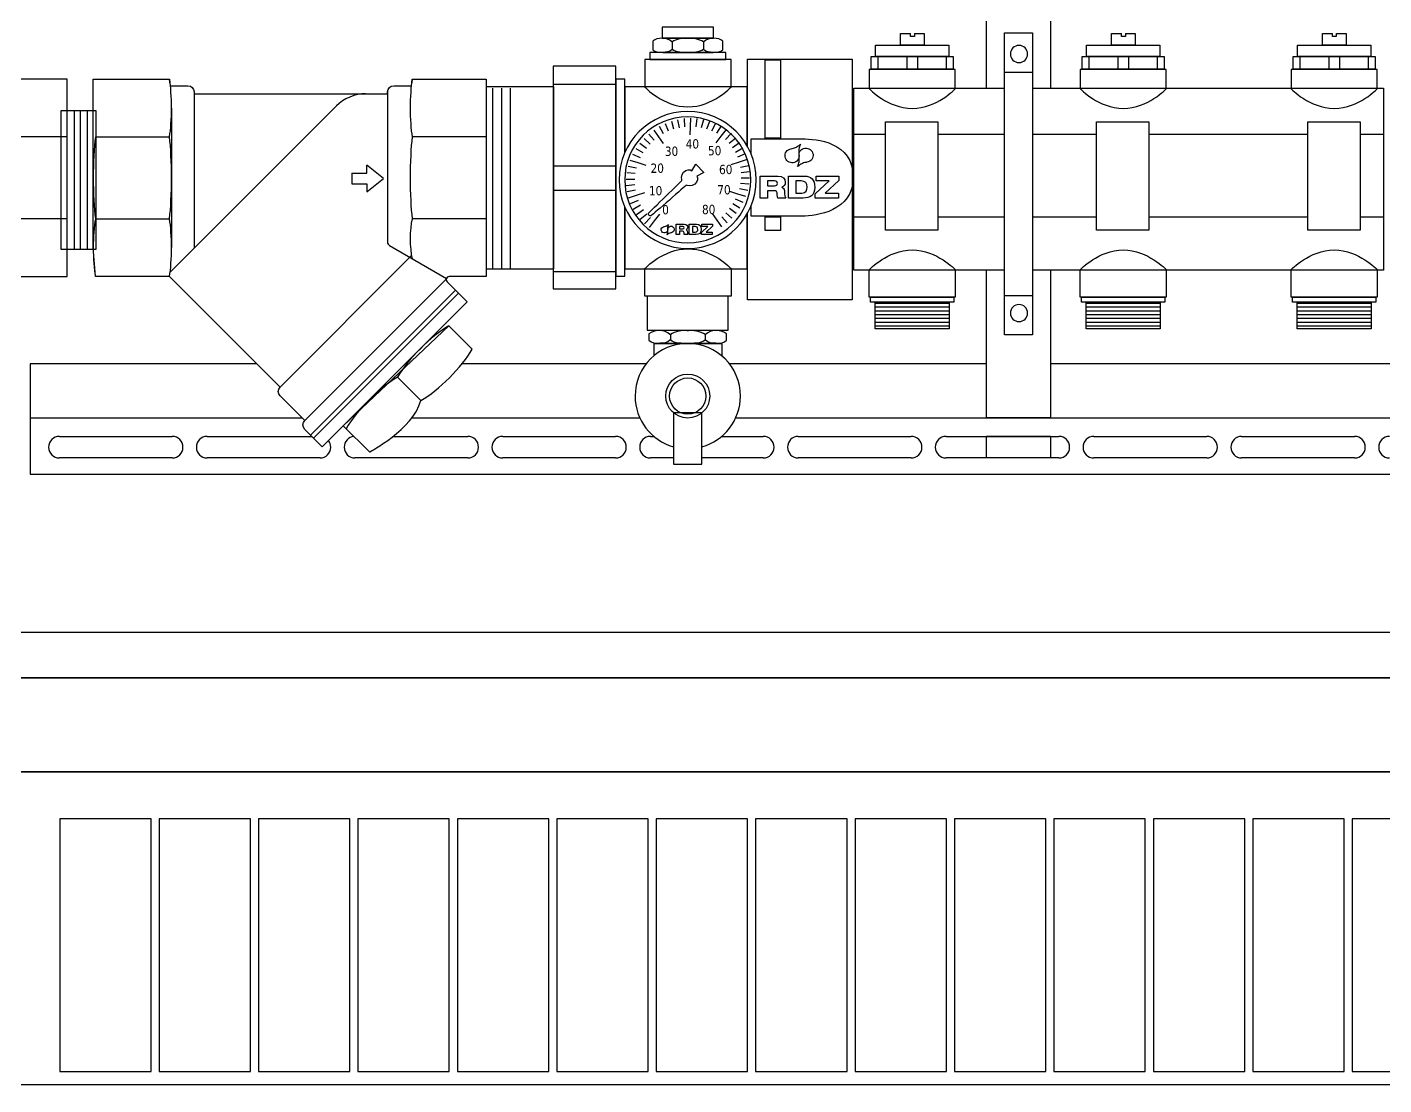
# Model space of a CAD drawing. Header units: millimetres. Extents: x 24747 to 137666, y -34589 to 43444.
# Drawn here: x 126394 to 127029, y 5620 to 6114 of the extents above; entities that cross this region are included whole.
import ezdxf

# ---------------------------------------------------------------- set-up
doc = ezdxf.new("R2010")
doc.units = ezdxf.units.MM
doc.header["$LTSCALE"] = 10
doc.layers.add('Pannelli', color=7, linetype='Continuous')
doc.styles.get("Standard").update_dxf_attribs({"font": 'verdana.ttf'})

# ---------------------------------------------------------------- blocks, each defined once
blk = doc.blocks.new('A$C06433606')
for p, q in [((3.255, -7.516), (3.255, 4.201)), ((4.902, 4.201), (4.902, -7.516)), ((-3.757, -5.955), (-5.07, -5.955)), ((-5.07, -5.955), (-5.07, -6.235)), ((-5.07, -6.235), (-3.757, -6.235)), ((-3.757, -6.235), (-3.757, -5.955)), ((1.049, -6.412), (1.049, -6.119)), ((1.049, -6.119), (1.308, -6.119)), ((1.308, -6.189), (1.308, -6.119)), ((1.405, -6.189), (1.308, -6.189)), ((1.405, -6.119), (1.405, -6.189)), ((1.406, -6.119), (1.658, -6.119)), ((1.658, -6.119), (1.658, -6.412)), ((3.719, -13.858), (3.719, -6.101)), ((3.719, -6.101), (4.438, -6.101)), ((4.438, -6.101), (4.438, -13.858)), ((6.47, -6.412), (6.47, -6.119)), ((6.47, -6.119), (6.727, -6.119)), ((6.729, -6.189), (6.729, -6.119)), ((6.825, -6.189), (6.729, -6.189)), ((6.825, -6.119), (7.077, -6.119)), ((6.825, -6.119), (6.825, -6.189)), ((7.077, -6.119), (7.077, -6.412)), ((11.89, -6.412), (11.89, -6.119)), ((11.89, -6.119), (12.147, -6.119)), ((12.147, -6.189), (12.147, -6.119)), ((12.243, -6.189), (12.147, -6.189)), ((12.243, -6.119), (12.243, -6.189)), ((12.244, -6.119), (12.497, -6.119)), ((12.497, -6.119), (12.497, -6.412)), ((-3.434, -6.607), (-5.389, -6.607)), ((-5.389, -6.607), (-5.389, -6.781)), ((-4.813, -6.334), (-4.813, -6.526)), ((-4.015, -6.334), (-4.015, -6.529)), ((-3.434, -6.781), (-3.434, -6.607)), ((0.409, -6.415), (2.289, -6.415)), ((0.409, -6.708), (0.409, -6.415)), ((1.658, -6.412), (1.049, -6.412)), ((2.289, -6.415), (2.289, -6.708)), ((5.828, -6.415), (7.711, -6.415)), ((5.828, -6.708), (5.828, -6.415)), ((7.077, -6.412), (6.47, -6.412)), ((7.711, -6.415), (7.711, -6.708)), ((11.246, -6.415), (13.128, -6.415)), ((11.246, -6.708), (11.246, -6.415)), ((12.497, -6.412), (11.89, -6.412)), ((13.128, -6.415), (13.128, -6.708)), ((-6.264, -6.952), (-7.869, -6.952)), ((-7.869, -6.952), (-7.869, -12.673)), ((-6.264, -12.673), (-6.264, -6.952)), ((-5.389, -6.781), (-3.434, -6.781)), ((-2.878, -6.771), (-0.194, -6.771)), ((-2.878, -9.022), (-2.878, -6.771)), ((-2.431, -6.789), (-2.038, -6.789)), ((-2.431, -8.808), (-2.431, -6.789)), ((-2.038, -6.789), (-2.038, -8.808)), ((-0.194, -6.771), (-0.194, -12.955)), ((0.297, -6.708), (2.4, -6.708)), ((0.297, -7.035), (0.297, -6.708)), ((2.289, -6.708), (0.409, -6.708)), ((0.475, -7.014), (0.475, -6.719)), ((1.222, -7.014), (1.222, -6.719)), ((1.493, -7.014), (1.493, -6.719)), ((2.229, -7.014), (2.229, -6.719)), ((2.4, -6.708), (2.4, -7.035)), ((5.717, -6.708), (7.82, -6.708)), ((5.717, -7.035), (5.717, -6.708)), ((7.711, -6.708), (5.828, -6.708)), ((5.895, -7.014), (5.895, -6.719)), ((6.643, -7.014), (6.643, -6.719)), ((6.913, -7.014), (6.913, -6.719)), ((7.649, -7.014), (7.649, -6.719)), ((7.82, -6.708), (7.82, -7.035)), ((11.136, -6.708), (13.239, -6.708)), ((11.136, -7.035), (11.136, -6.708)), ((13.128, -6.708), (11.246, -6.708)), ((11.314, -7.014), (11.314, -6.719)), ((12.062, -7.014), (12.062, -6.719)), ((12.331, -7.014), (12.331, -6.719)), ((13.067, -7.014), (13.067, -6.719)), ((13.239, -6.708), (13.239, -7.035)), ((-6.036, -7.289), (-6.26, -7.289)), ((-6.26, -7.289), (-6.26, -12.351)), ((-6.036, -9.187), (-6.036, -7.289)), ((2.4, -7.035), (0.297, -7.035)), ((3.719, -7.108), (4.438, -7.108)), ((7.82, -7.035), (5.717, -7.035)), ((13.239, -7.035), (11.136, -7.035)), ((-17.095, -7.616), (-17.095, -11.634)), ((-12.127, -7.616), (-12.127, -11.473)), ((-7.857, -7.485), (-9.59, -7.485)), ((-9.428, -7.518), (-9.428, -12.148)), ((-9.203, -7.518), (-9.203, -12.148)), ((-8.98, -7.518), (-8.98, -12.148)), ((-6.271, -7.43), (-7.879, -7.43)), ((-7.857, -12.161), (-7.857, -7.485)), ((-2.891, -7.485), (-6.028, -7.485)), ((-6.028, -7.485), (-6.028, -9.166)), ((-2.891, -8.999), (-2.891, -7.485)), ((-0.153, -7.516), (3.719, -7.516)), ((-0.153, -12.192), (-0.153, -7.516)), ((4.438, -7.516), (13.456, -7.516)), ((13.456, -7.516), (13.456, -12.192)), ((-17.716, -12.255), (-13.438, -7.977)), ((-19.612, -8.105), (-20.518, -8.105)), ((-20.518, -8.105), (-20.518, -11.66)), ((-20.178, -8.105), (-20.178, -11.66)), ((-20.025, -8.105), (-20.025, -11.66)), ((-19.839, -8.105), (-19.839, -11.66)), ((-19.612, -11.66), (-19.612, -8.105)), ((-17.677, -8.031), (-17.677, -11.617)), ((-4.631, -8.537), (-4.667, -8.33)), ((-4.49, -8.514), (-4.501, -8.302)), ((-4.346, -8.504), (-4.336, -8.292)), ((-4.202, -8.511), (-4.171, -8.3)), ((-4.062, -8.53), (-4.007, -8.323)), ((-5.278, -8.857), (-5.414, -8.701)), ((-5.162, -8.768), (-5.281, -8.598)), ((-5.038, -8.69), (-5.138, -8.508)), ((-4.908, -8.626), (-4.987, -8.433)), ((-4.771, -8.574), (-4.829, -8.374)), ((-4.357, -8.715), (-4.346, -8.504)), ((-3.925, -8.565), (-3.848, -8.364)), ((-3.795, -8.614), (-3.698, -8.42)), ((-3.67, -8.676), (-3.553, -8.491)), ((-3.554, -8.752), (-3.417, -8.578)), ((-3.447, -8.838), (-3.295, -8.679)), ((0.662, -8.708), (-0.179, -8.708)), ((0.659, -8.383), (2.008, -8.383)), ((0.659, -11.169), (0.659, -8.383)), ((2.008, -8.383), (2.008, -11.169)), ((3.719, -8.708), (2.023, -8.708)), ((6.067, -8.708), (4.438, -8.708)), ((6.079, -8.383), (7.428, -8.383)), ((6.079, -11.169), (6.079, -8.383)), ((11.502, -8.708), (7.415, -8.708)), ((7.428, -8.383), (7.428, -11.169)), ((11.509, -8.383), (12.858, -8.383)), ((11.509, -11.169), (11.509, -8.383)), ((13.46, -8.708), (12.85, -8.708)), ((12.858, -8.383), (12.858, -11.169)), ((-20.355, -8.773), (-22.258, -8.773)), ((-19.633, -8.773), (-17.729, -8.773)), ((-9.59, -8.773), (-11.494, -8.773)), ((-5.479, -9.067), (-5.649, -8.943)), ((-5.383, -8.958), (-5.537, -8.817)), ((-5.043, -8.938), (-5.162, -8.768)), ((-3.69, -8.925), (-3.554, -8.752)), ((-3.351, -8.936), (-3.182, -8.792)), ((-3.266, -9.043), (-3.085, -8.917)), ((-3.193, -9.16), (-3.001, -9.052)), ((-2.038, -8.808), (-2.431, -8.808)), ((-5.691, -9.44), (-5.894, -9.378)), ((-5.633, -9.31), (-5.827, -9.226)), ((-5.563, -9.184), (-5.745, -9.08)), ((-3.134, -9.284), (-2.932, -9.195)), ((-3.089, -9.414), (-2.879, -9.346)), ((-13.043, -9.707), (-13.043, -9.98)), ((-13.043, -9.707), (-12.657, -9.707)), ((-12.657, -9.707), (-12.657, -9.502)), ((-12.227, -9.844), (-12.657, -9.502)), ((-6.271, -9.52), (-7.879, -9.52)), ((-5.763, -9.715), (-5.978, -9.695)), ((-5.734, -9.577), (-5.944, -9.534)), ((-5.488, -9.504), (-5.691, -9.44)), ((-3.299, -9.481), (-3.089, -9.414)), ((-3.058, -9.549), (-2.844, -9.503)), ((-3.043, -9.687), (-2.826, -9.661)), ((-13.043, -9.98), (-12.657, -9.98)), ((-12.657, -10.186), (-12.227, -9.844)), ((-12.657, -9.98), (-12.657, -10.186)), ((-5.994, -9.857), (-5.776, -9.854)), ((-5.994, -10.018), (-5.776, -9.993)), ((-2.876, -10.146), (-3.086, -10.103)), ((-2.843, -9.986), (-3.057, -9.965)), ((-3.042, -9.826), (-2.826, -9.823)), ((-1.145, -10.234), (-0.788, -9.904)), ((-1.12, -9.904), (-1.12, -9.778)), ((-1.12, -9.778), (-0.535, -9.778)), ((-0.788, -9.904), (-1.12, -9.904)), ((-0.535, -9.889), (-0.889, -10.216)), ((-0.535, -9.778), (-0.535, -9.889)), ((-6.271, -10.147), (-7.879, -10.147)), ((-5.974, -10.178), (-5.76, -10.132)), ((-5.939, -10.333), (-5.729, -10.266)), ((-5.887, -10.484), (-5.685, -10.396)), ((-5.729, -10.266), (-5.519, -10.198)), ((-3.129, -10.239), (-3.334, -10.175)), ((-2.994, -10.454), (-3.188, -10.37)), ((-2.927, -10.302), (-3.129, -10.239)), ((-1.145, -10.343), (-1.145, -10.234)), ((-0.541, -10.343), (-1.145, -10.343)), ((-0.889, -10.216), (-0.541, -10.216)), ((-0.541, -10.216), (-0.541, -10.343)), ((-6.036, -12.351), (-6.036, -10.565)), ((-6.028, -10.585), (-6.028, -12.161)), ((-5.819, -10.627), (-5.626, -10.519)), ((-5.735, -10.763), (-5.554, -10.636)), ((-5.638, -10.887), (-5.469, -10.744)), ((-5.266, -10.928), (-5.131, -10.756)), ((-3.659, -10.911), (-3.779, -10.741)), ((-3.284, -10.863), (-3.438, -10.722)), ((-3.173, -10.736), (-3.341, -10.613)), ((-3.075, -10.599), (-3.259, -10.495)), ((-2.891, -12.161), (-2.891, -10.753)), ((-2.878, -12.955), (-2.878, -10.73)), ((-20.355, -10.875), (-22.258, -10.875)), ((-19.633, -10.875), (-17.729, -10.875)), ((-9.59, -10.875), (-11.494, -10.875)), ((-5.527, -11.001), (-5.372, -10.841)), ((-5.402, -11.101), (-5.266, -10.928)), ((-4.064, -11.228), (-3.899, -11.075)), ((-4.053, -11.075), (-4.053, -11.017)), ((-4.053, -11.017), (-3.782, -11.017)), ((-3.899, -11.075), (-4.053, -11.075)), ((-3.782, -11.068), (-3.947, -11.22)), ((-3.782, -11.017), (-3.782, -11.068)), ((-3.54, -11.082), (-3.659, -10.911)), ((-3.406, -10.979), (-3.544, -10.823)), ((-2.431, -10.828), (-2.038, -10.828)), ((-2.431, -11.179), (-2.431, -10.828)), ((-2.038, -10.828), (-2.038, -11.179)), ((0.662, -10.833), (-0.179, -10.833)), ((3.719, -10.833), (2.023, -10.833)), ((6.067, -10.833), (4.438, -10.833)), ((11.502, -10.833), (7.415, -10.833)), ((13.46, -10.833), (12.85, -10.833)), ((-4.064, -11.279), (-4.064, -11.228)), ((-3.786, -11.279), (-4.064, -11.279)), ((-3.947, -11.22), (-3.786, -11.22)), ((-3.786, -11.22), (-3.786, -11.279)), ((-2.038, -11.179), (-2.431, -11.179)), ((2.008, -11.169), (0.659, -11.169)), ((7.428, -11.169), (6.079, -11.169)), ((12.858, -11.169), (11.509, -11.169)), ((-20.518, -11.66), (-19.612, -11.66)), ((-14.889, -15.202), (-11.508, -11.821)), ((-12.074, -11.565), (-10.614, -12.41)), ((-9.59, -12.161), (-7.857, -12.161)), ((-6.028, -12.161), (-2.891, -12.161)), ((3.719, -12.192), (-0.153, -12.192)), ((3.255, -15.989), (3.255, -12.192)), ((13.456, -12.192), (4.438, -12.192)), ((4.902, -12.192), (4.902, -15.989)), ((-14.254, -16.06), (-10.619, -12.426)), ((-6.271, -12.236), (-7.879, -12.236)), ((-6.26, -12.351), (-6.036, -12.351)), ((-14.105, -16.434), (-10.381, -12.713)), ((-14.029, -16.509), (-10.308, -12.786)), ((-7.869, -12.673), (-6.264, -12.673)), ((-3.377, -12.866), (-5.458, -12.866)), ((-5.458, -12.866), (-5.458, -13.735)), ((-3.377, -13.735), (-3.377, -12.866)), ((0.279, -12.891), (2.417, -12.891)), ((0.279, -13.018), (0.279, -12.891)), ((2.417, -12.891), (2.417, -13.018)), ((4.438, -12.852), (3.719, -12.852)), ((5.699, -12.891), (7.838, -12.891)), ((5.699, -13.018), (5.699, -12.891)), ((7.838, -12.891), (7.838, -13.018)), ((11.117, -12.891), (13.256, -12.891)), ((11.117, -13.018), (11.117, -12.891)), ((13.256, -12.891), (13.256, -13.018)), ((-0.194, -12.955), (-2.878, -12.955)), ((2.417, -13.018), (0.279, -13.018)), ((0.402, -13.018), (2.298, -13.018)), ((0.402, -13.705), (0.402, -13.018)), ((2.3, -13.051), (0.402, -13.051)), ((2.3, -13.148), (0.402, -13.148)), ((2.298, -13.018), (2.298, -13.705)), ((7.838, -13.018), (5.699, -13.018)), ((5.821, -13.018), (7.719, -13.018)), ((5.821, -13.705), (5.821, -13.018)), ((7.722, -13.051), (5.823, -13.051)), ((7.722, -13.148), (5.823, -13.148)), ((7.719, -13.018), (7.719, -13.705)), ((13.256, -13.018), (11.117, -13.018)), ((11.24, -13.018), (13.137, -13.018)), ((11.24, -13.705), (11.24, -13.018)), ((13.14, -13.051), (11.242, -13.051)), ((13.14, -13.148), (11.242, -13.148)), ((13.137, -13.018), (13.137, -13.705)), ((2.3, -13.245), (0.402, -13.245)), ((2.3, -13.343), (0.402, -13.343)), ((2.3, -13.439), (0.402, -13.439)), ((2.3, -13.537), (0.402, -13.537)), ((7.722, -13.245), (5.823, -13.245)), ((7.722, -13.343), (5.823, -13.343)), ((7.722, -13.439), (5.823, -13.439)), ((7.722, -13.537), (5.823, -13.537)), ((13.14, -13.245), (11.242, -13.245)), ((13.14, -13.343), (11.242, -13.343)), ((13.14, -13.439), (11.242, -13.439)), ((13.14, -13.537), (11.242, -13.537)), ((-5.458, -13.735), (-3.377, -13.735)), ((-4.859, -13.853), (-4.859, -13.99)), ((-3.972, -13.853), (-3.972, -13.993)), ((2.3, -13.634), (0.402, -13.634)), ((2.298, -13.705), (0.402, -13.705)), ((4.438, -13.858), (3.719, -13.858)), ((7.719, -13.705), (5.821, -13.705)), ((7.722, -13.634), (5.823, -13.634)), ((13.137, -13.705), (11.24, -13.705)), ((13.14, -13.634), (11.242, -13.634)), ((-3.534, -14.085), (-5.288, -14.085)), ((-5.288, -14.085), (-5.288, -14.395)), ((-3.534, -14.404), (-3.534, -14.085)), ((-15.485, -14.605), (-21.304, -14.605)), ((-21.304, -14.605), (-21.304, -17.435)), ((-5.489, -14.605), (-10.216, -14.605)), ((3.255, -14.605), (-3.343, -14.605)), ((18.957, -14.605), (4.902, -14.605)), ((-11.869, -14.947), (-11.272, -15.545)), ((-21.304, -15.989), (-14.325, -15.989)), ((-13.061, -15.989), (-13.049, -15.989)), ((-11.503, -15.989), (-5.648, -15.989)), ((-4.051, -15.856), (-4.786, -15.856)), ((-4.786, -15.856), (-4.786, -17.177)), ((-4.051, -17.177), (-4.051, -15.856)), ((-3.184, -15.989), (28.628, -15.989)), ((4.902, -15.989), (3.255, -15.989)), ((-20.557, -16.466), (-17.659, -16.466)), ((-16.761, -16.466), (-14.073, -16.466)), ((-11.985, -16.466), (-10.066, -16.466)), ((-9.169, -16.466), (-6.271, -16.466)), ((-5.374, -16.466), (-5.285, -16.466)), ((-3.547, -16.466), (-2.475, -16.466)), ((-1.578, -16.466), (1.322, -16.466)), ((2.219, -16.466), (5.118, -16.466)), ((3.255, -17.015), (3.255, -16.462)), ((3.255, -16.462), (4.902, -16.462)), ((4.902, -16.462), (4.902, -17.015)), ((6.015, -16.466), (8.914, -16.466)), ((9.811, -16.466), (12.71, -16.466)), ((-17.659, -17.018), (-20.557, -17.018)), ((-13.862, -17.018), (-16.761, -17.018)), ((-10.066, -17.018), (-12.965, -17.018)), ((-6.271, -17.018), (-9.169, -17.018)), ((-4.786, -17.018), (-5.374, -17.018)), ((-2.475, -17.018), (-4.051, -17.018)), ((1.322, -17.018), (-1.578, -17.018)), ((5.118, -17.018), (2.219, -17.018)), ((4.902, -17.015), (3.255, -17.015)), ((8.914, -17.018), (6.015, -17.018)), ((12.71, -17.018), (9.811, -17.018)), ((-4.786, -17.177), (-4.051, -17.177)), ((-21.304, -17.435), (28.628, -17.435)), ((-22.891, -21.494), (30.553, -21.494)), ((-24.755, -22.667), (32.416, -22.667)), ((-24.755, -22.667), (32.416, -22.667)), ((31.72, -22.667), (-24.057, -22.667)), ((34.832, -25.082), (-27.17, -25.082)), ((-25.1, -25.082), (32.762, -25.082)), ((-18.201, -26.291), (-20.549, -26.291)), ((-20.549, -26.291), (-20.549, -32.779)), ((-18.201, -32.779), (-18.201, -26.291)), ((-15.649, -26.291), (-17.996, -26.291)), ((-17.996, -26.291), (-17.996, -32.779)), ((-15.649, -32.779), (-15.649, -26.291)), ((-13.094, -26.291), (-15.442, -26.291)), ((-15.442, -26.291), (-15.442, -32.779)), ((-13.094, -32.779), (-13.094, -26.291)), ((-10.541, -26.291), (-12.888, -26.291)), ((-12.888, -26.291), (-12.888, -32.779)), ((-10.541, -32.779), (-10.541, -26.291)), ((-7.987, -26.291), (-10.334, -26.291)), ((-10.334, -26.291), (-10.334, -32.779)), ((-7.987, -32.779), (-7.987, -26.291)), ((-5.434, -26.291), (-7.781, -26.291)), ((-7.781, -26.291), (-7.781, -32.779)), ((-5.434, -32.779), (-5.434, -26.291)), ((-2.879, -26.291), (-5.227, -26.291)), ((-5.227, -26.291), (-5.227, -32.779)), ((-2.879, -32.779), (-2.879, -26.291)), ((-0.324, -26.291), (-2.672, -26.291)), ((-2.672, -26.291), (-2.672, -32.779)), ((-0.324, -32.779), (-0.324, -26.291)), ((2.229, -26.291), (-0.118, -26.291)), ((-0.118, -26.291), (-0.118, -32.779)), ((2.229, -32.779), (2.229, -26.291)), ((4.783, -26.291), (2.436, -26.291)), ((2.436, -26.291), (2.436, -32.779)), ((4.783, -32.779), (4.783, -26.291)), ((7.336, -26.291), (4.989, -26.291)), ((4.989, -26.291), (4.989, -32.779)), ((7.336, -32.779), (7.336, -26.291)), ((9.89, -26.291), (7.543, -26.291)), ((7.543, -26.291), (7.543, -32.779)), ((9.89, -32.779), (9.89, -26.291)), ((12.444, -26.291), (10.097, -26.291)), ((10.097, -26.291), (10.097, -32.779)), ((12.444, -32.779), (12.444, -26.291)), ((14.998, -26.291), (12.651, -26.291)), ((12.651, -26.291), (12.651, -32.779)), ((-20.549, -32.779), (-18.201, -32.779)), ((-17.996, -32.779), (-15.649, -32.779)), ((-15.442, -32.779), (-13.094, -32.779)), ((-12.888, -32.779), (-10.541, -32.779)), ((-10.334, -32.779), (-7.987, -32.779)), ((-7.781, -32.779), (-5.434, -32.779)), ((-5.227, -32.779), (-2.879, -32.779)), ((-2.672, -32.779), (-0.324, -32.779)), ((-0.118, -32.779), (2.229, -32.779)), ((2.436, -32.779), (4.783, -32.779)), ((4.989, -32.779), (7.336, -32.779)), ((7.543, -32.779), (9.89, -32.779)), ((10.097, -32.779), (12.444, -32.779)), ((12.651, -32.779), (14.998, -32.779)), ((32.762, -33.123), (-25.1, -33.123))]:
    blk.add_line(p, q)
for points in [[(-5.06, -6.237), (-5.18, -6.237), (-5.252, -6.263), (-5.309, -6.316)], [(-3.767, -6.237), (-3.767, -6.237), (-5.06, -6.237), (-5.06, -6.237)], [(-4.825, -6.327), (-4.895, -6.273), (-4.965, -6.237), (-5.06, -6.237)], [(-4.401, -6.232), (-4.536, -6.232), (-4.714, -6.255), (-4.815, -6.331)], [(-4.015, -6.331), (-4.114, -6.255), (-4.292, -6.232), (-4.427, -6.232)], [(-4.427, -6.232), (-4.427, -6.232), (-4.401, -6.232), (-4.401, -6.232)], [(-3.767, -6.237), (-3.861, -6.237), (-3.933, -6.273), (-4.004, -6.327)], [(-3.519, -6.316), (-3.577, -6.263), (-3.648, -6.237), (-3.767, -6.237)], [(-5.309, -6.316), (-5.309, -6.316), (-5.309, -6.533), (-5.309, -6.533)], [(-5.309, -6.533), (-5.252, -6.586), (-5.18, -6.601), (-5.06, -6.601)], [(-4.825, -6.533), (-4.895, -6.588), (-4.965, -6.601), (-5.06, -6.601)], [(-5.06, -6.601), (-5.06, -6.601), (-3.767, -6.601), (-3.767, -6.601)], [(-4.815, -6.331), (-4.815, -6.331), (-4.825, -6.327), (-4.825, -6.327)], [(-4.815, -6.529), (-4.815, -6.529), (-4.825, -6.533), (-4.825, -6.533)], [(-4.401, -6.606), (-4.536, -6.606), (-4.714, -6.606), (-4.815, -6.529)], [(-4.015, -6.529), (-4.114, -6.606), (-4.292, -6.606), (-4.427, -6.606)], [(-4.427, -6.606), (-4.427, -6.606), (-4.401, -6.606), (-4.401, -6.606)], [(-4.004, -6.327), (-4.004, -6.327), (-4.015, -6.331), (-4.015, -6.331)], [(-4.004, -6.533), (-4.004, -6.533), (-4.015, -6.529), (-4.015, -6.529)], [(-3.767, -6.601), (-3.861, -6.601), (-3.933, -6.588), (-4.004, -6.533)], [(-3.767, -6.601), (-3.648, -6.601), (-3.577, -6.586), (-3.519, -6.533)], [(-3.519, -6.533), (-3.519, -6.533), (-3.519, -6.316), (-3.519, -6.316)], [(-3.305, -6.784), (-3.305, -6.784), (-5.515, -6.784), (-5.515, -6.784)], [(-5.515, -6.784), (-5.515, -6.784), (-5.515, -7.493), (-5.515, -7.493)], [(-3.305, -7.493), (-3.305, -7.493), (-3.305, -6.784), (-3.305, -6.784)], [(-20.355, -7.287), (-20.355, -7.287), (-22.258, -7.287), (-22.258, -7.287)], [(-20.355, -12.361), (-20.355, -12.361), (-20.355, -7.287), (-20.355, -7.287)], [(-19.685, -11.617), (-19.685, -11.617), (-19.685, -7.287), (-19.685, -7.287)], [(-19.685, -7.287), (-19.685, -7.287), (-19.633, -7.287), (-19.633, -7.287)], [(-19.633, -7.287), (-19.633, -7.287), (-17.729, -7.287), (-17.729, -7.287)], [(-17.729, -7.287), (-17.729, -7.287), (-17.708, -7.456), (-17.708, -7.456)], [(-17.729, -8.773), (-17.66, -8.386), (-17.66, -7.674), (-17.729, -7.287)], [(-11.494, -7.287), (-11.563, -7.674), (-11.563, -8.386), (-11.494, -8.773)], [(-11.515, -7.456), (-11.515, -7.456), (-11.494, -7.287), (-11.494, -7.287)], [(-11.494, -7.287), (-11.494, -7.287), (-9.59, -7.287), (-9.59, -7.287)], [(-9.59, -7.287), (-9.59, -7.287), (-9.59, -12.361), (-9.59, -12.361)], [(2.456, -7.037), (2.456, -7.037), (0.244, -7.037), (0.244, -7.037)], [(0.244, -7.037), (0.244, -7.037), (0.244, -7.533), (0.244, -7.533)], [(2.456, -7.533), (2.456, -7.533), (2.456, -7.037), (2.456, -7.037)], [(7.875, -7.037), (7.875, -7.037), (5.664, -7.037), (5.664, -7.037)], [(5.664, -7.037), (5.664, -7.037), (5.664, -7.533), (5.664, -7.533)], [(7.875, -7.533), (7.875, -7.533), (7.875, -7.037), (7.875, -7.037)], [(13.294, -7.037), (13.294, -7.037), (11.082, -7.037), (11.082, -7.037)], [(11.082, -7.037), (11.082, -7.037), (11.082, -7.533), (11.082, -7.533)], [(13.294, -7.533), (13.294, -7.533), (13.294, -7.037), (13.294, -7.037)], [(-17.708, -7.456), (-17.708, -7.456), (-17.255, -7.456), (-17.255, -7.456)], [(-17.255, -7.456), (-17.167, -7.456), (-17.095, -7.528), (-17.095, -7.616)], [(-17.095, -7.616), (-17.095, -7.616), (-17.095, -7.668), (-17.095, -7.668)], [(-12.691, -7.668), (-12.935, -7.653), (-13.276, -7.794), (-13.438, -7.977)], [(-12.127, -7.616), (-12.127, -7.528), (-12.056, -7.456), (-11.969, -7.456)], [(-12.127, -7.668), (-12.127, -7.668), (-12.127, -7.616), (-12.127, -7.616)], [(-11.969, -7.456), (-11.969, -7.456), (-11.515, -7.456), (-11.515, -7.456)], [(-17.095, -7.668), (-17.095, -7.668), (-12.127, -7.668), (-12.127, -7.668)], [(-19.633, -8.773), (-19.704, -9.315), (-19.704, -10.333), (-19.633, -10.875)], [(-17.729, -10.875), (-17.66, -10.333), (-17.66, -9.315), (-17.729, -8.773)], [(-11.494, -8.773), (-11.563, -9.315), (-11.563, -10.333), (-11.494, -10.875)], [(-2.789, -9.208), (-2.789, -8.981), (-2.789, -8.822), (-2.789, -8.822)], [(-1.736, -9.073), (-1.691, -9.063), (-1.654, -9.051), (-1.625, -9.035)], [(-1.625, -9.035), (-1.595, -9.02), (-1.56, -8.996), (-1.522, -8.962)], [(-1.522, -8.962), (-1.542, -9.01), (-1.553, -9.049), (-1.56, -9.083)], [(-1.406, -9.063), (-1.357, -9.057), (-1.312, -9.067), (-1.272, -9.096)], [(-1.914, -9.284), (-1.923, -9.234), (-1.912, -9.189), (-1.883, -9.15)], [(-1.843, -9.402), (-1.883, -9.373), (-1.908, -9.333), (-1.914, -9.284)], [(-1.883, -9.15), (-1.857, -9.113), (-1.815, -9.089), (-1.756, -9.077)], [(-1.708, -9.435), (-1.757, -9.443), (-1.803, -9.431), (-1.843, -9.402)], [(-1.756, -9.077), (-1.756, -9.077), (-1.736, -9.073), (-1.736, -9.073)], [(-1.59, -9.364), (-1.62, -9.404), (-1.658, -9.428), (-1.708, -9.435)], [(-1.559, -9.221), (-1.553, -9.281), (-1.564, -9.329), (-1.59, -9.364)], [(-1.56, -9.083), (-1.565, -9.116), (-1.565, -9.154), (-1.561, -9.201)], [(-1.557, -9.277), (-1.561, -9.218), (-1.552, -9.17), (-1.525, -9.134)], [(-1.561, -9.201), (-1.561, -9.201), (-1.559, -9.221), (-1.559, -9.221)], [(-1.553, -9.297), (-1.553, -9.297), (-1.557, -9.277), (-1.557, -9.277)], [(-1.555, -9.416), (-1.55, -9.382), (-1.55, -9.344), (-1.553, -9.297)], [(-1.525, -9.134), (-1.496, -9.094), (-1.456, -9.07), (-1.406, -9.063)], [(-1.231, -9.35), (-1.258, -9.386), (-1.302, -9.409), (-1.36, -9.421)], [(-1.272, -9.096), (-1.231, -9.125), (-1.208, -9.165), (-1.199, -9.214)], [(-1.199, -9.214), (-1.192, -9.264), (-1.203, -9.309), (-1.231, -9.35)], [(-4.567, -9.893), (-4.567, -9.893), (-4.601, -9.748), (-4.523, -9.676)], [(-4.523, -9.676), (-4.445, -9.604), (-4.353, -9.597), (-4.311, -9.643)], [(-4.311, -9.643), (-4.311, -9.643), (-4.205, -9.472), (-4.205, -9.472)], [(-4.205, -9.472), (-4.205, -9.472), (-4.11, -9.577), (-4.11, -9.577)], [(-4.007, -9.688), (-4.007, -9.688), (-4.186, -9.778), (-4.186, -9.778)], [(-4.104, -9.584), (-4.104, -9.584), (-4.007, -9.688), (-4.007, -9.688)], [(-1.594, -9.536), (-1.574, -9.489), (-1.56, -9.449), (-1.555, -9.416)], [(-1.49, -9.463), (-1.52, -9.479), (-1.555, -9.502), (-1.594, -9.536)], [(-1.378, -9.426), (-1.424, -9.435), (-1.462, -9.448), (-1.49, -9.463)], [(-1.36, -9.421), (-1.36, -9.421), (-1.378, -9.426), (-1.378, -9.426)], [(-5.408, -10.715), (-5.388, -10.689), (-4.567, -9.893), (-4.567, -9.893)], [(-4.455, -10.014), (-4.455, -10.014), (-5.315, -10.767), (-5.344, -10.786)], [(-4.236, -9.988), (-4.315, -10.06), (-4.455, -10.014), (-4.455, -10.014)], [(-4.186, -9.778), (-4.144, -9.825), (-4.158, -9.916), (-4.236, -9.988)], [(-2.554, -9.778), (-2.554, -9.778), (-2.1, -9.778), (-2.1, -9.778)], [(-2.554, -10.343), (-2.554, -10.343), (-2.554, -9.778), (-2.554, -9.778)], [(-2.185, -9.904), (-2.185, -9.904), (-2.366, -9.904), (-2.366, -9.904)], [(-2.366, -9.904), (-2.366, -9.904), (-2.366, -10.028), (-2.366, -10.028)], [(-2.366, -10.028), (-2.366, -10.028), (-2.185, -10.028), (-2.185, -10.028)], [(-2.003, -10.064), (-2.003, -10.064), (-2.003, -10.065), (-2.003, -10.065)], [(-2.003, -10.065), (-1.966, -10.078), (-1.938, -10.106), (-1.934, -10.167)], [(-1.832, -9.778), (-1.832, -9.778), (-1.422, -9.778), (-1.422, -9.778)], [(-1.832, -10.343), (-1.832, -10.343), (-1.832, -9.778), (-1.832, -9.778)], [(-1.501, -9.904), (-1.501, -9.904), (-1.643, -9.904), (-1.643, -9.904)], [(-1.643, -9.904), (-1.643, -9.904), (-1.643, -10.216), (-1.643, -10.216)], [(-2.366, -10.343), (-2.366, -10.343), (-2.554, -10.343), (-2.554, -10.343)], [(-2.192, -10.156), (-2.192, -10.156), (-2.366, -10.156), (-2.366, -10.156)], [(-2.366, -10.156), (-2.366, -10.156), (-2.366, -10.343), (-2.366, -10.343)], [(-1.897, -10.343), (-1.897, -10.343), (-2.105, -10.343), (-2.105, -10.343)], [(-1.934, -10.167), (-1.925, -10.279), (-1.921, -10.315), (-1.897, -10.343)], [(-1.448, -10.343), (-1.448, -10.343), (-1.832, -10.343), (-1.832, -10.343)], [(-1.643, -10.216), (-1.643, -10.216), (-1.486, -10.216), (-1.486, -10.216)], [(-5.412, -10.783), (-5.428, -10.766), (-5.431, -10.742), (-5.408, -10.715)], [(-5.344, -10.786), (-5.372, -10.806), (-5.395, -10.802), (-5.412, -10.783)], [(-2.789, -10.806), (-2.789, -10.806), (-2.789, -10.703), (-2.789, -10.544)], [(-19.633, -10.875), (-19.704, -11.261), (-19.704, -11.973), (-19.633, -12.361)], [(-17.729, -12.361), (-17.66, -11.973), (-17.66, -11.261), (-17.729, -10.875)], [(-11.494, -10.875), (-11.563, -11.147), (-11.563, -11.63), (-11.494, -11.902)], [(-5.096, -11.17), (-5.099, -11.147), (-5.095, -11.126), (-5.082, -11.107)], [(-5.082, -11.107), (-5.069, -11.091), (-5.049, -11.08), (-5.023, -11.074)], [(-5.023, -11.074), (-5.023, -11.074), (-5.013, -11.073), (-5.013, -11.073)], [(-5.013, -11.073), (-4.992, -11.068), (-4.974, -11.062), (-4.962, -11.055)], [(-4.962, -11.055), (-4.948, -11.048), (-4.931, -11.037), (-4.913, -11.021)], [(-4.931, -11.141), (-4.929, -11.168), (-4.934, -11.19), (-4.945, -11.207)], [(-4.931, -11.077), (-4.935, -11.092), (-4.935, -11.11), (-4.932, -11.132)], [(-4.93, -11.167), (-4.932, -11.138), (-4.928, -11.117), (-4.916, -11.101)], [(-4.932, -11.132), (-4.932, -11.132), (-4.931, -11.141), (-4.931, -11.141)], [(-4.913, -11.021), (-4.923, -11.044), (-4.929, -11.062), (-4.931, -11.077)], [(-4.916, -11.101), (-4.902, -11.082), (-4.884, -11.072), (-4.861, -11.068)], [(-4.861, -11.068), (-4.838, -11.065), (-4.818, -11.069), (-4.798, -11.083)], [(-4.798, -11.083), (-4.78, -11.097), (-4.77, -11.115), (-4.766, -11.138)], [(-4.766, -11.138), (-4.762, -11.16), (-4.767, -11.182), (-4.78, -11.2)], [(-4.714, -11.017), (-4.714, -11.017), (-4.505, -11.017), (-4.505, -11.017)], [(-4.714, -11.279), (-4.714, -11.279), (-4.714, -11.017), (-4.714, -11.017)], [(-4.543, -11.075), (-4.543, -11.075), (-4.627, -11.075), (-4.627, -11.075)], [(-4.627, -11.075), (-4.627, -11.075), (-4.627, -11.133), (-4.627, -11.133)], [(-4.627, -11.133), (-4.627, -11.133), (-4.543, -11.133), (-4.543, -11.133)], [(-4.459, -11.15), (-4.443, -11.156), (-4.43, -11.17), (-4.428, -11.197)], [(-4.381, -11.017), (-4.381, -11.017), (-4.193, -11.017), (-4.193, -11.017)], [(-4.381, -11.279), (-4.381, -11.279), (-4.381, -11.017), (-4.381, -11.017)], [(-4.229, -11.075), (-4.229, -11.075), (-4.294, -11.075), (-4.294, -11.075)], [(-4.294, -11.075), (-4.294, -11.075), (-4.294, -11.22), (-4.294, -11.22)], [(-12.127, -11.473), (-12.13, -11.507), (-12.105, -11.549), (-12.074, -11.565)], [(-5.062, -11.224), (-5.081, -11.211), (-5.092, -11.192), (-5.096, -11.17)], [(-5.001, -11.24), (-5.023, -11.243), (-5.043, -11.238), (-5.062, -11.224)], [(-4.945, -11.207), (-4.959, -11.226), (-4.977, -11.236), (-5.001, -11.24)], [(-4.948, -11.286), (-4.938, -11.264), (-4.932, -11.246), (-4.93, -11.23)], [(-4.9, -11.252), (-4.913, -11.259), (-4.929, -11.27), (-4.948, -11.286)], [(-4.929, -11.176), (-4.929, -11.176), (-4.93, -11.167), (-4.93, -11.167)], [(-4.93, -11.23), (-4.928, -11.215), (-4.928, -11.197), (-4.929, -11.176)], [(-4.848, -11.235), (-4.87, -11.24), (-4.886, -11.245), (-4.9, -11.252)], [(-4.839, -11.233), (-4.839, -11.233), (-4.848, -11.235), (-4.848, -11.235)], [(-4.78, -11.2), (-4.792, -11.216), (-4.812, -11.227), (-4.839, -11.233)], [(-4.627, -11.279), (-4.627, -11.279), (-4.714, -11.279), (-4.714, -11.279)], [(-4.547, -11.191), (-4.547, -11.191), (-4.627, -11.191), (-4.627, -11.191)], [(-4.627, -11.191), (-4.627, -11.191), (-4.627, -11.279), (-4.627, -11.279)], [(-4.412, -11.279), (-4.412, -11.279), (-4.508, -11.279), (-4.508, -11.279)], [(-4.428, -11.197), (-4.423, -11.249), (-4.423, -11.266), (-4.412, -11.279)], [(-4.204, -11.279), (-4.204, -11.279), (-4.381, -11.279), (-4.381, -11.279)], [(-4.294, -11.22), (-4.294, -11.22), (-4.222, -11.22), (-4.222, -11.22)], [(-19.633, -12.361), (-19.633, -12.361), (-19.685, -11.617), (-19.685, -11.617)], [(-5.515, -12.861), (-5.515, -12.861), (-5.515, -12.153), (-5.515, -12.153)], [(-3.305, -12.153), (-3.305, -12.153), (-3.305, -12.861), (-3.305, -12.861)], [(0.244, -12.892), (0.244, -12.892), (0.244, -12.183), (0.244, -12.183)], [(2.456, -12.183), (2.456, -12.183), (2.456, -12.892), (2.456, -12.892)], [(5.664, -12.892), (5.664, -12.892), (5.664, -12.183), (5.664, -12.183)], [(7.875, -12.183), (7.875, -12.183), (7.875, -12.892), (7.875, -12.892)], [(11.082, -12.892), (11.082, -12.892), (11.082, -12.183), (11.082, -12.183)], [(13.294, -12.183), (13.294, -12.183), (13.294, -12.892), (13.294, -12.892)], [(-22.258, -12.361), (-22.258, -12.361), (-20.355, -12.361), (-20.355, -12.361)], [(-17.729, -12.361), (-17.729, -12.361), (-19.633, -12.361), (-19.633, -12.361)], [(-14.889, -15.202), (-14.889, -15.202), (-17.729, -12.361), (-17.729, -12.361)], [(-10.62, -12.44), (-10.622, -12.46), (-10.611, -12.484), (-10.598, -12.497)], [(-10.541, -12.361), (-10.584, -12.361), (-10.62, -12.396), (-10.62, -12.44)], [(-10.598, -12.497), (-10.598, -12.497), (-10.084, -13.011), (-10.084, -13.011)], [(-9.59, -12.361), (-9.59, -12.361), (-10.541, -12.361), (-10.541, -12.361)], [(-3.305, -12.861), (-3.305, -12.861), (-5.515, -12.861), (-5.515, -12.861)], [(2.456, -12.892), (2.456, -12.892), (0.244, -12.892), (0.244, -12.892)], [(7.875, -12.892), (7.875, -12.892), (5.664, -12.892), (5.664, -12.892)], [(13.294, -12.892), (13.294, -12.892), (11.082, -12.892), (11.082, -12.892)], [(-10.084, -13.011), (-10.084, -13.011), (-13.805, -16.734), (-13.805, -16.734)], [(-10.551, -13.629), (-10.551, -13.629), (-13.263, -16.192), (-13.263, -16.192)], [(-10.551, -13.629), (-11.001, -13.879), (-11.619, -14.497), (-11.869, -14.947)], [(-9.952, -14.226), (-9.952, -14.226), (-10.551, -13.629), (-10.551, -13.629)], [(-5.136, -13.746), (-5.268, -13.746), (-5.347, -13.774), (-5.412, -13.834)], [(-5.412, -13.834), (-5.412, -13.834), (-5.412, -13.997), (-5.412, -13.997)], [(-3.696, -13.746), (-3.696, -13.746), (-5.136, -13.746), (-5.136, -13.746)], [(-4.873, -13.846), (-4.951, -13.784), (-5.029, -13.746), (-5.136, -13.746)], [(-4.86, -13.85), (-4.86, -13.85), (-4.873, -13.846), (-4.873, -13.846)], [(-4.401, -13.741), (-4.552, -13.741), (-4.75, -13.765), (-4.86, -13.85)], [(-3.97, -13.85), (-4.081, -13.765), (-4.279, -13.741), (-4.429, -13.741)], [(-4.429, -13.741), (-4.429, -13.741), (-4.401, -13.741), (-4.401, -13.741)], [(-3.958, -13.846), (-3.958, -13.846), (-3.97, -13.85), (-3.97, -13.85)], [(-3.696, -13.746), (-3.802, -13.746), (-3.881, -13.784), (-3.958, -13.846)], [(-3.42, -13.834), (-3.484, -13.774), (-3.564, -13.746), (-3.696, -13.746)], [(-3.42, -13.997), (-3.42, -13.997), (-3.42, -13.834), (-3.42, -13.834)], [(-11.272, -15.545), (-10.822, -15.295), (-10.204, -14.676), (-9.952, -14.226)], [(-5.412, -13.997), (-5.347, -14.057), (-5.268, -14.074), (-5.136, -14.074)], [(-4.873, -13.997), (-4.951, -14.06), (-5.029, -14.074), (-5.136, -14.074)], [(-5.136, -14.074), (-5.136, -14.074), (-3.696, -14.074), (-3.696, -14.074)], [(-4.86, -13.993), (-4.86, -13.993), (-4.873, -13.997), (-4.873, -13.997)], [(-4.401, -14.078), (-4.552, -14.078), (-4.75, -14.079), (-4.86, -13.993)], [(-3.97, -13.993), (-4.081, -14.079), (-4.279, -14.078), (-4.429, -14.078)], [(-4.429, -14.078), (-4.429, -14.078), (-4.401, -14.078), (-4.401, -14.078)], [(-3.958, -13.997), (-3.958, -13.997), (-3.97, -13.993), (-3.97, -13.993)], [(-3.696, -14.074), (-3.802, -14.074), (-3.881, -14.06), (-3.958, -13.997)], [(-3.696, -14.074), (-3.564, -14.074), (-3.484, -14.057), (-3.42, -13.997)], [(-11.869, -14.947), (-12.32, -15.198), (-12.938, -15.817), (-13.189, -16.267)], [(-14.889, -15.426), (-14.951, -15.364), (-14.951, -15.263), (-14.889, -15.202)], [(-14.254, -16.06), (-14.254, -16.06), (-14.889, -15.426), (-14.889, -15.426)], [(-12.591, -16.865), (-12.591, -16.865), (-11.476, -16.288), (-11.272, -15.545)], [(-14.254, -16.285), (-14.316, -16.223), (-14.316, -16.122), (-14.254, -16.06)], [(-13.805, -16.734), (-13.805, -16.734), (-14.254, -16.285), (-14.254, -16.285)], [(-13.263, -16.192), (-13.263, -16.192), (-12.591, -16.865), (-12.591, -16.865)]]:
    blk.add_open_spline(points, degree=3)
for points, knots in [([(4.311, -6.643), (4.311, -6.763), (4.213, -6.861), (4.092, -6.861), (3.971, -6.861), (3.873, -6.763), (3.873, -6.643), (3.873, -6.521), (3.971, -6.423), (4.092, -6.423), (4.213, -6.423), (4.311, -6.521), (4.311, -6.643)], [0, 0, 0, 0, 1, 1, 1, 2, 2, 2, 3, 3, 3, 4, 4, 4, 4]), ([(-5.515, -7.493), (-5.515, -7.493), (-5.045, -8), (-4.41, -8), (-3.777, -8), (-3.305, -7.493), (-3.305, -7.493)], [0, 0, 0, 0, 1, 1, 1, 2, 2, 2, 2]), ([(0.244, -7.533), (0.244, -7.533), (0.716, -8.04), (1.35, -8.04), (1.983, -8.04), (2.456, -7.533), (2.456, -7.533)], [0, 0, 0, 0, 1, 1, 1, 2, 2, 2, 2]), ([(5.664, -7.533), (5.664, -7.533), (6.136, -8.04), (6.77, -8.04), (7.403, -8.04), (7.875, -7.533), (7.875, -7.533)], [0, 0, 0, 0, 1, 1, 1, 2, 2, 2, 2]), ([(11.082, -7.533), (11.082, -7.533), (11.554, -8.04), (12.189, -8.04), (12.822, -8.04), (13.294, -7.533), (13.294, -7.533)], [0, 0, 0, 0, 1, 1, 1, 2, 2, 2, 2]), ([(-2.658, -9.876), (-2.658, -10.847), (-3.445, -11.636), (-4.418, -11.636), (-5.39, -11.636), (-6.176, -10.847), (-6.176, -9.876), (-6.176, -8.905), (-5.39, -8.117), (-4.418, -8.117), (-3.445, -8.117), (-2.658, -8.905), (-2.658, -9.876)], [0, 0, 0, 0, 1, 1, 1, 2, 2, 2, 3, 3, 3, 4, 4, 4, 4]), ([(-2.797, -9.876), (-2.797, -10.77), (-3.523, -11.495), (-4.418, -11.495), (-5.311, -11.495), (-6.036, -10.77), (-6.036, -9.876), (-6.036, -8.982), (-5.311, -8.257), (-4.418, -8.257), (-3.523, -8.257), (-2.797, -8.982), (-2.797, -9.876)], [0, 0, 0, 0, 1, 1, 1, 2, 2, 2, 3, 3, 3, 4, 4, 4, 4]), ([(-2.789, -8.822), (-2.789, -8.822), (-1.811, -8.822), (-1.469, -8.822), (-1.126, -8.822), (-0.164, -8.892), (-0.164, -9.813)], [3, 3, 3, 3, 4, 4, 4, 5, 5, 5, 5]), ([(-0.164, -9.813), (-0.164, -10.686), (-1.126, -10.806), (-1.469, -10.806), (-1.811, -10.806), (-2.789, -10.806), (-2.789, -10.806)], [0, 0, 0, 0, 1, 1, 1, 2, 2, 2, 2]), ([(-2.185, -10.028), (-2.138, -10.028), (-2.113, -10.005), (-2.113, -9.965), (-2.113, -9.928), (-2.138, -9.904), (-2.185, -9.904)], [1, 1, 1, 1, 2, 2, 2, 3, 3, 3, 3]), ([(-2.1, -9.778), (-1.963, -9.778), (-1.911, -9.841), (-1.911, -9.935), (-1.911, -10.01), (-1.951, -10.051), (-2.003, -10.064)], [1, 1, 1, 1, 2, 2, 2, 3, 3, 3, 3]), ([(-1.486, -10.216), (-1.378, -10.216), (-1.348, -10.138), (-1.348, -10.059), (-1.348, -9.954), (-1.399, -9.904), (-1.501, -9.904)], [1, 1, 1, 1, 2, 2, 2, 3, 3, 3, 3]), ([(-1.422, -9.778), (-1.247, -9.778), (-1.152, -9.872), (-1.152, -10.061), (-1.152, -10.283), (-1.285, -10.343), (-1.448, -10.343)], [1, 1, 1, 1, 2, 2, 2, 3, 3, 3, 3]), ([(-2.105, -10.343), (-2.114, -10.319), (-2.116, -10.285), (-2.116, -10.26), (-2.116, -10.17), (-2.145, -10.156), (-2.192, -10.156)], [7, 7, 7, 7, 8, 8, 8, 9, 9, 9, 9]), ([(-4.543, -11.133), (-4.523, -11.133), (-4.511, -11.122), (-4.511, -11.104), (-4.511, -11.087), (-4.523, -11.075), (-4.543, -11.075)], [1, 1, 1, 1, 2, 2, 2, 3, 3, 3, 3]), ([(-4.505, -11.017), (-4.441, -11.017), (-4.417, -11.047), (-4.417, -11.091), (-4.417, -11.125), (-4.436, -11.144), (-4.459, -11.15)], [1, 1, 1, 1, 2, 2, 2, 3, 3, 3, 3]), ([(-4.222, -11.22), (-4.171, -11.22), (-4.158, -11.184), (-4.158, -11.148), (-4.158, -11.099), (-4.182, -11.075), (-4.229, -11.075)], [1, 1, 1, 1, 2, 2, 2, 3, 3, 3, 3]), ([(-4.193, -11.017), (-4.112, -11.017), (-4.068, -11.061), (-4.068, -11.148), (-4.068, -11.25), (-4.129, -11.279), (-4.204, -11.279)], [1, 1, 1, 1, 2, 2, 2, 3, 3, 3, 3]), ([(-4.508, -11.279), (-4.512, -11.268), (-4.512, -11.252), (-4.512, -11.24), (-4.512, -11.199), (-4.525, -11.191), (-4.547, -11.191)], [7, 7, 7, 7, 8, 8, 8, 9, 9, 9, 9]), ([(-5.515, -12.153), (-5.515, -12.153), (-5.045, -11.646), (-4.41, -11.646), (-3.777, -11.646), (-3.305, -12.153), (-3.305, -12.153)], [0, 0, 0, 0, 1, 1, 1, 2, 2, 2, 2]), ([(0.244, -12.183), (0.244, -12.183), (0.716, -11.677), (1.35, -11.677), (1.983, -11.677), (2.456, -12.183), (2.456, -12.183)], [0, 0, 0, 0, 1, 1, 1, 2, 2, 2, 2]), ([(5.664, -12.183), (5.664, -12.183), (6.136, -11.677), (6.77, -11.677), (7.403, -11.677), (7.875, -12.183), (7.875, -12.183)], [0, 0, 0, 0, 1, 1, 1, 2, 2, 2, 2]), ([(11.082, -12.183), (11.082, -12.183), (11.554, -11.677), (12.189, -11.677), (12.822, -11.677), (13.294, -12.183), (13.294, -12.183)], [0, 0, 0, 0, 1, 1, 1, 2, 2, 2, 2]), ([(4.311, -13.297), (4.311, -13.419), (4.213, -13.517), (4.092, -13.517), (3.971, -13.517), (3.873, -13.419), (3.873, -13.297), (3.873, -13.177), (3.971, -13.078), (4.092, -13.078), (4.213, -13.078), (4.311, -13.177), (4.311, -13.297)], [0, 0, 0, 0, 1, 1, 1, 2, 2, 2, 3, 3, 3, 4, 4, 4, 4]), ([(-4.051, -16.732), (-3.481, -16.572), (-3.063, -16.05), (-3.063, -15.429), (-3.063, -14.682), (-3.669, -14.077), (-4.416, -14.077), (-5.163, -14.077), (-5.769, -14.682), (-5.769, -15.429), (-5.769, -16.048), (-5.353, -16.569), (-4.786, -16.73)], [1.169449, 1.169449, 1.169449, 1.169449, 2, 2, 2, 3, 3, 3, 4, 4, 4, 4.828195, 4.828195, 4.828195, 4.828195]), ([(-4.983, -15.429), (-4.983, -15.741), (-4.729, -15.994), (-4.416, -15.994), (-4.103, -15.994), (-3.851, -15.741), (-3.851, -15.429), (-3.851, -15.117), (-4.103, -14.864), (-4.416, -14.864), (-4.729, -14.864), (-4.983, -15.117), (-4.983, -15.429)], [0, 0, 0, 0, 1, 1, 1, 2, 2, 2, 3, 3, 3, 4, 4, 4, 4]), ([(-4.882, -15.429), (-4.882, -15.686), (-4.675, -15.895), (-4.416, -15.895), (-4.159, -15.895), (-3.951, -15.686), (-3.951, -15.429), (-3.951, -15.172), (-4.159, -14.963), (-4.416, -14.963), (-4.675, -14.963), (-4.882, -15.172), (-4.882, -15.429)], [0, 0, 0, 0, 1, 1, 1, 2, 2, 2, 3, 3, 3, 4, 4, 4, 4]), ([(-20.557, -16.466), (-20.71, -16.466), (-20.833, -16.59), (-20.833, -16.742), (-20.833, -16.895), (-20.71, -17.018), (-20.557, -17.018)], [0, 0, 0, 0, 1, 1, 1, 2, 2, 2, 2]), ([(-17.659, -17.018), (-17.506, -17.018), (-17.383, -16.895), (-17.383, -16.742), (-17.383, -16.59), (-17.506, -16.466), (-17.659, -16.466)], [0, 0, 0, 0, 1, 1, 1, 2, 2, 2, 2]), ([(-16.761, -16.466), (-16.914, -16.466), (-17.037, -16.59), (-17.037, -16.742), (-17.037, -16.895), (-16.914, -17.018), (-16.761, -17.018)], [0, 0, 0, 0, 1, 1, 1, 2, 2, 2, 2]), ([(-13.862, -17.018), (-13.71, -17.018), (-13.586, -16.895), (-13.586, -16.742), (-13.586, -16.678), (-13.608, -16.62), (-13.644, -16.573)], [0, 0, 0, 0, 1, 1, 1, 1.418693, 1.418693, 1.418693, 1.418693]), ([(-12.989, -16.467), (-13.13, -16.479), (-13.241, -16.598), (-13.241, -16.742), (-13.241, -16.895), (-13.118, -17.018), (-12.965, -17.018)], [0.052329, 0.052329, 0.052329, 0.052329, 1, 1, 1, 2, 2, 2, 2]), ([(-10.066, -17.018), (-9.913, -17.018), (-9.79, -16.895), (-9.79, -16.742), (-9.79, -16.59), (-9.913, -16.466), (-10.066, -16.466)], [0, 0, 0, 0, 1, 1, 1, 2, 2, 2, 2]), ([(-9.169, -16.466), (-9.321, -16.466), (-9.445, -16.59), (-9.445, -16.742), (-9.445, -16.895), (-9.321, -17.018), (-9.169, -17.018)], [0, 0, 0, 0, 1, 1, 1, 2, 2, 2, 2]), ([(-6.271, -17.018), (-6.118, -17.018), (-5.994, -16.895), (-5.994, -16.742), (-5.994, -16.59), (-6.118, -16.466), (-6.271, -16.466)], [0, 0, 0, 0, 1, 1, 1, 2, 2, 2, 2]), ([(-5.374, -16.466), (-5.526, -16.466), (-5.65, -16.59), (-5.65, -16.742), (-5.65, -16.895), (-5.526, -17.018), (-5.374, -17.018)], [0, 0, 0, 0, 1, 1, 1, 2, 2, 2, 2]), ([(-2.475, -17.018), (-2.322, -17.018), (-2.199, -16.895), (-2.199, -16.742), (-2.199, -16.59), (-2.322, -16.466), (-2.475, -16.466)], [0, 0, 0, 0, 1, 1, 1, 2, 2, 2, 2]), ([(-1.578, -16.466), (-1.73, -16.466), (-1.854, -16.59), (-1.854, -16.742), (-1.854, -16.895), (-1.73, -17.018), (-1.578, -17.018)], [0, 0, 0, 0, 1, 1, 1, 2, 2, 2, 2]), ([(1.322, -17.018), (1.474, -17.018), (1.598, -16.895), (1.598, -16.742), (1.598, -16.59), (1.474, -16.466), (1.322, -16.466)], [0, 0, 0, 0, 1, 1, 1, 2, 2, 2, 2]), ([(2.219, -16.466), (2.066, -16.466), (1.943, -16.59), (1.943, -16.742), (1.943, -16.895), (2.066, -17.018), (2.219, -17.018)], [0, 0, 0, 0, 1, 1, 1, 2, 2, 2, 2]), ([(5.118, -17.018), (5.269, -17.018), (5.393, -16.895), (5.393, -16.742), (5.393, -16.59), (5.269, -16.466), (5.118, -16.466)], [0, 0, 0, 0, 1, 1, 1, 2, 2, 2, 2]), ([(6.015, -16.466), (5.862, -16.466), (5.739, -16.59), (5.739, -16.742), (5.739, -16.895), (5.862, -17.018), (6.015, -17.018)], [0, 0, 0, 0, 1, 1, 1, 2, 2, 2, 2]), ([(8.914, -17.018), (9.066, -17.018), (9.19, -16.895), (9.19, -16.742), (9.19, -16.59), (9.066, -16.466), (8.914, -16.466)], [0, 0, 0, 0, 1, 1, 1, 2, 2, 2, 2]), ([(9.811, -16.466), (9.658, -16.466), (9.535, -16.59), (9.535, -16.742), (9.535, -16.895), (9.658, -17.018), (9.811, -17.018)], [0, 0, 0, 0, 1, 1, 1, 2, 2, 2, 2]), ([(12.71, -17.018), (12.863, -17.018), (12.986, -16.895), (12.986, -16.742), (12.986, -16.59), (12.863, -16.466), (12.71, -16.466)], [0, 0, 0, 0, 1, 1, 1, 2, 2, 2, 2]), ([(13.607, -16.466), (13.455, -16.466), (13.331, -16.59), (13.331, -16.742), (13.331, -16.895), (13.455, -17.018), (13.607, -17.018)], [0, 0, 0, 0, 1, 1, 1, 2, 2, 2, 2])]:
    blk.add_open_spline(points, degree=3, knots=knots)
at = {"width": 0.818273}
for s, height, p in [('30', 0.2393, (-5.002, -9.262)), ('40', 0.2393, (-4.467, -9.072)), ('50', 0.2393, (-3.894, -9.246)), ('20', 0.2393, (-5.369, -9.697)), ('60', 0.2393, (-3.611, -9.73)), ('10', 0.2393, (-5.411, -10.276)), ('70', 0.2393, (-3.655, -10.251)), ('0', 0.239, (-5.071, -10.763)), ('80', 0.2393, (-4.048, -10.757))]:
    blk.add_text(s, height=height, rotation=0.5907, dxfattribs=at).set_placement(p)

msp = doc.modelspace()

# ---------------------------------------------------------------- block references
at = {"layer": 'Pannelli', "xscale": 18.20248832433746, "yscale": 18.20248832433746, "zscale": 18.20248832433746}
msp.add_blockref('A$C06433606', (126783.48495, 6222.47281), dxfattribs=at)

doc.saveas('drawing.dxf')
